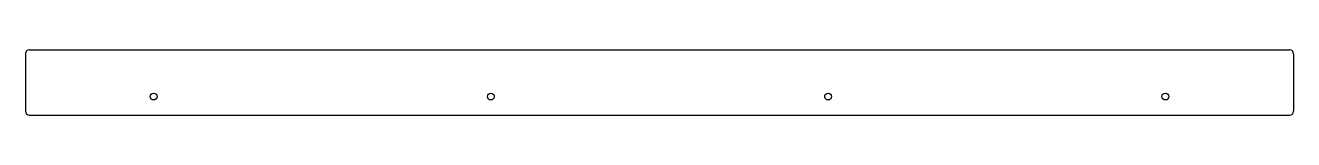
# Model space of a CAD drawing. Extents: x 0 to 37.1, y 0 to 1.9.
import ezdxf

# ---------------------------------------------------------------- set-up
doc = ezdxf.new("R2010")
doc.units = 0
doc.header["$LTSCALE"] = 1.87
doc.layers.get('0').update_dxf_attribs({"linetype": 'CONTINUOUS'})
doc.layers.add('DTM_AXES', color=7, linetype='CONTINUOUS')

msp = doc.modelspace()

# ---------------------------------------------------------------- linework, layer by layer
at = {"color": 3, "linetype": 'CONTINUOUS'}
for p, q in [((0.125, 1.917), (36.949, 1.917)), ((0, 1.792), (0, 1.078)), ((37.074, 1.792), (37.074, 1.078)), ((0, 1.004), (0, 0.125)), ((37.074, 1.004), (37.074, 0.125)), ((0.125, 0), (36.949, 0))]:
    msp.add_line(p, q, dxfattribs=at)
for centre, start, end in [((0.125, 1.792), 90, 180), ((36.949, 1.792), 0, 90), ((0.125, 0.125), 180, 270), ((36.949, 0.125), 270, 0)]:
    msp.add_arc(centre, 0.125, start, end, dxfattribs=at)
at = {"layer": 'DTM_AXES', "color": 3, "linetype": 'CONTINUOUS'}
for p, q in [((0, 1.078), (0, 1.004)), ((37.074, 1.078), (37.074, 1.004))]:
    msp.add_line(p, q, dxfattribs=at)
for centre in [(3.75, 0.547), (13.608, 0.547), (23.466, 0.547), (33.324, 0.547)]:
    msp.add_circle(centre, 0.0995, dxfattribs=at)

doc.saveas('drawing.dxf')
